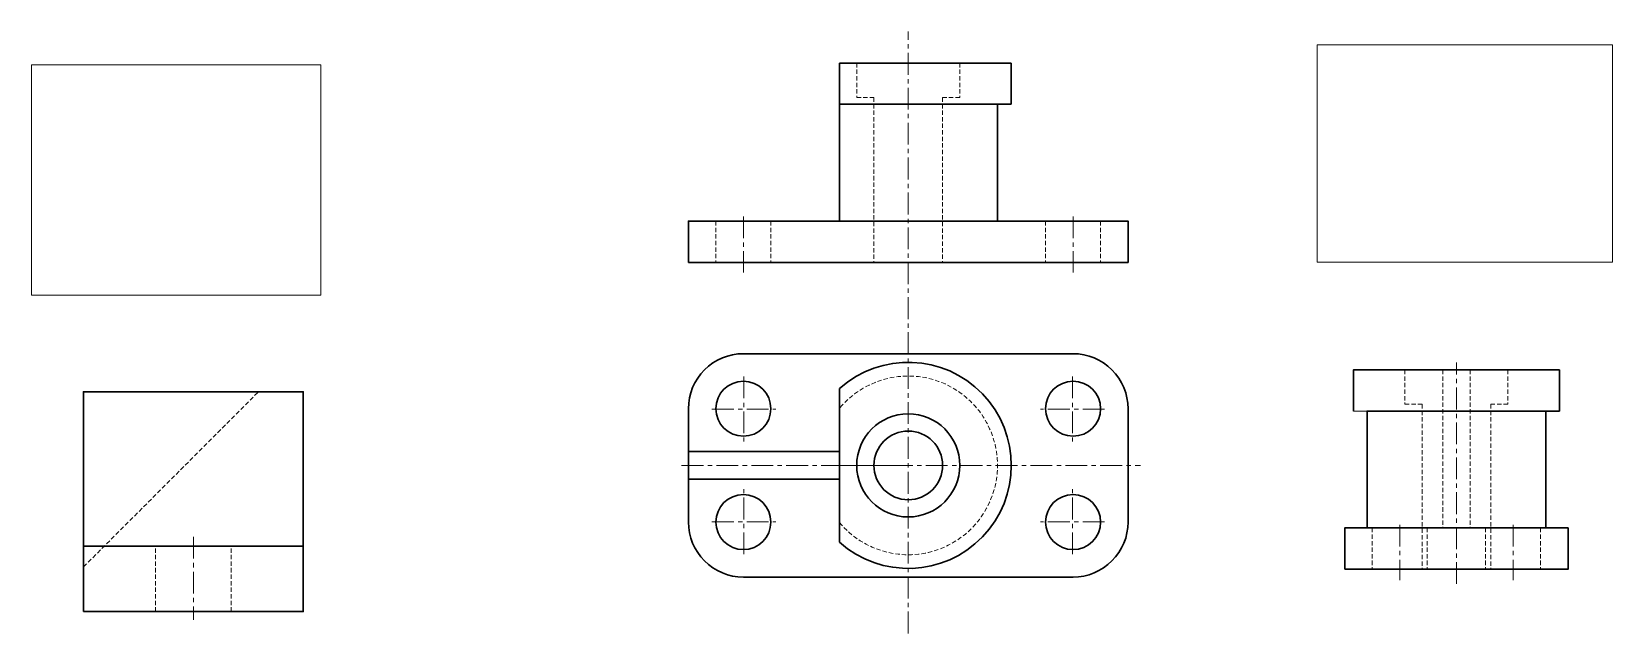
# Model space of a CAD drawing. Header units: millimetres. Extents: x -3408 to 1290, y -101 to 344.
# Drawn here: x 829.8 to 1290.1, y 169.3 to 344.4 of the extents above; entities that cross this region are included whole.
import ezdxf

# ---------------------------------------------------------------- set-up
doc = ezdxf.new("R2010")
doc.units = ezdxf.units.MM
doc.header["$LTSCALE"] = 0.2
doc.linetypes.add('CENTER', pattern=[50.8, 31.75, -6.35, 6.35, -6.35])
doc.linetypes.add('HIDDEN', pattern=[9.525, 6.35, -3.175])
picture_1 = doc.add_image_def('image3.jpg', size_in_pixel=(561, 446))
picture_2 = doc.add_image_def('image4.png', size_in_pixel=(650, 478))

msp = doc.modelspace()

# ---------------------------------------------------------------- linework, layer by layer
at = {"linetype": 'CENTER', "lineweight": 9}
for p, q in [((1085.101, 169.302), (1085.101, 344.387)), ((1037.101, 290.634), (1037.101, 274.349)), ((1133.101, 290.634), (1133.101, 274.349)), ((1037.24, 244.041), (1037.24, 225.084)), ((1132.962, 244.041), (1132.962, 225.084)), ((1244.717, 183.669), (1244.717, 248.137)), ((1027.922, 234.562), (1046.559, 234.562)), ((1142.281, 234.562), (1123.644, 234.562)), ((1019.105, 218.178), (1152.757, 218.178)), ((1037.24, 192.315), (1037.24, 211.271)), ((1132.962, 192.315), (1132.962, 211.271)), ((1027.922, 201.793), (1046.559, 201.793)), ((1142.281, 201.793), (1123.644, 201.793)), ((1228.217, 200.899), (1228.217, 184.778)), ((1261.217, 200.899), (1261.217, 184.778)), ((876.95, 197.404), (876.95, 173.271))]:
    msp.add_line(p, q, dxfattribs=at)
at = {"lineweight": 30}
for p, q in [((1065.101, 335.242), (1065.101, 323.242)), ((1065.101, 335.242), (1115.101, 335.242)), ((1115.101, 335.242), (1115.101, 323.242)), ((1065.101, 323.242), (1085.101, 323.242)), ((1065.101, 323.242), (1065.101, 289.242)), ((1115.101, 323.242), (1085.101, 323.242)), ((1111.101, 289.242), (1111.101, 323.242)), ((1065.101, 218.178), (1065.101, 240.538)), ((1065.101, 218.178), (1065.101, 195.817)), ((844.95, 194.626), (908.95, 194.626))]:
    msp.add_line(p, q, dxfattribs=at)
at = {"lineweight": 9}
for p, q in [((1085.101, 335.242), (1070.101, 335.242)), ((1244.717, 245.98), (1229.717, 245.98)), ((1244.717, 245.98), (1240.717, 245.98)), ((1218.717, 233.98), (1214.717, 233.98)), ((1065.101, 218.178), (1065.101, 222.178)), ((1085.101, 218.178), (1065.101, 218.178)), ((1212.217, 199.98), (1228.217, 199.98)), ((1228.217, 199.98), (1220.217, 199.98)), ((1228.217, 199.98), (1236.217, 199.98)), ((876.95, 175.626), (865.95, 175.626))]:
    msp.add_line(p, q, dxfattribs=at)
at = {"linetype": 'HIDDEN', "lineweight": 9}
for p, q in [((1070.101, 335.242), (1070.101, 325.242)), ((1100.101, 335.242), (1100.101, 325.242)), ((1070.101, 325.242), (1075.101, 325.242)), ((1075.101, 325.242), (1075.101, 277.242)), ((1100.101, 325.242), (1095.101, 325.242)), ((1095.101, 325.242), (1095.101, 277.242)), ((1029.101, 289.242), (1029.101, 277.242)), ((1045.101, 289.242), (1045.101, 277.242)), ((1125.101, 289.242), (1125.101, 277.242)), ((1141.101, 289.242), (1141.101, 277.242)), ((1229.717, 245.98), (1229.717, 235.98)), ((1240.717, 245.98), (1240.717, 199.98)), ((1248.717, 245.98), (1248.717, 199.98)), ((1259.717, 245.98), (1259.717, 235.98)), ((844.95, 188.626), (895.95, 239.626)), ((1229.717, 235.98), (1234.717, 235.98)), ((1234.717, 235.98), (1234.717, 187.98)), ((1259.717, 235.98), (1254.717, 235.98)), ((1254.717, 235.98), (1254.717, 187.98)), ((1220.217, 199.98), (1220.217, 187.98)), ((1236.217, 199.98), (1236.217, 187.98)), ((1253.217, 199.98), (1253.217, 187.98)), ((1269.217, 199.98), (1269.217, 187.98)), ((865.95, 175.626), (865.95, 194.626)), ((887.95, 175.626), (887.95, 194.626))]:
    msp.add_line(p, q, dxfattribs=at)
at = {"lineweight": 30}
for points in [[(1021.101, 277.242), (1149.101, 277.242), (1149.101, 289.242), (1021.101, 289.242)], [(844.95, 175.626), (908.95, 175.626), (908.95, 239.626), (844.95, 239.626)], [(1065.101, 222.178), (1021.101, 222.178), (1021.101, 214.178), (1065.101, 214.178)], [(1212.217, 187.98), (1277.217, 187.98), (1277.217, 199.98), (1212.217, 199.98)]]:
    msp.add_lwpolyline(points, close=True, dxfattribs=at)
msp.add_lwpolyline([(1037.101, 250.678), (1133.101, 250.678, -0.4142136), (1149.101, 234.678), (1149.101, 201.678, -0.4142136), (1133.101, 185.678), (1037.101, 185.678, -0.4142136), (1021.101, 201.678), (1021.101, 234.678, -0.4142136)], format="xyb", close=True, dxfattribs=at)
for points in [[(1270.717, 233.98), (1274.717, 233.98), (1274.717, 245.98), (1214.717, 245.98), (1214.717, 233.98)], [(1270.717, 199.98), (1270.717, 233.98), (1218.717, 233.98), (1218.717, 199.98)]]:
    msp.add_lwpolyline(points, dxfattribs=at)
for centre, radius in [((1037.101, 234.678), 8), ((1133.101, 234.678), 8), ((1085.101, 218.178), 15), ((1085.101, 218.178), 10), ((1037.101, 201.678), 8), ((1133.101, 201.678), 8)]:
    msp.add_circle(centre, radius, dxfattribs=at)
msp.add_arc((1085.101, 218.178), 30, 228.18969, 131.81031, dxfattribs=at)
at = {"linetype": 'HIDDEN', "lineweight": 9}
msp.add_arc((1085.101, 218.178), 26, 219.71514, 140.28486, dxfattribs=at)

# ---------------------------------------------------------------- pictures from other files: only their frames are drawn
at = {"lineweight": 9}
image = msp.add_image(picture_2, insert=(1204.129, 277.33), size_in_units=(86.002, 63.244), dxfattribs=at)
image.dxf.flags = 7
image = msp.add_image(picture_1, insert=(829.846, 267.7), size_in_units=(84.252, 66.981), dxfattribs=at)
image.dxf.flags = 7

doc.saveas('drawing.dxf')
